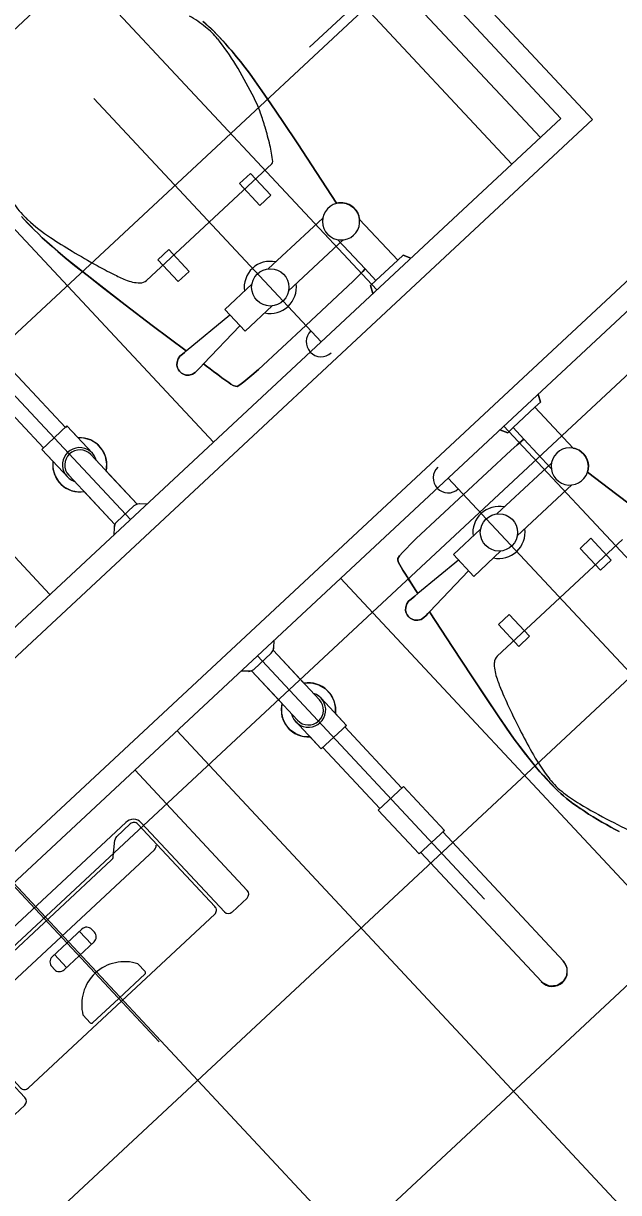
# Model space of a CAD drawing. Header units: millimetres. Extents: x -71377 to 516042, y -145869 to 441446.
# Drawn here: x 264960 to 265759, y 116421 to 117991 of the extents above; entities that cross this region are included whole.
import ezdxf

# ---------------------------------------------------------------- set-up
doc = ezdxf.new("R2010")
doc.units = ezdxf.units.MM
doc.header["$LTSCALE"] = 1000
for name, color, linetype, lineweight in [('A-hat', 251, 'Continuous', 5), ('A-text-1', 3, 'Continuous', 5), ('A_bwall', 3, 'Continuous', 5), ('A_fnsh', 5, 'Continuous', 5), ('AA_위생', 4, 'Continuous', 5)]:
    doc.layers.add(name, color=color, linetype=linetype, lineweight=lineweight)
doc.styles.add('나눔고딕_3', font='NanumGothic.ttf', dxfattribs={"height": 1400})

# ---------------------------------------------------------------- blocks, each defined once
blk = doc.blocks.new('위생기구_장애인변기 - 위생기구_장애인변기-V137-지반층 배치도')
at = {"layer": 'AA_위생'}
for p, q in [((280, -10), (275, 0)), ((275, 0), (280, -10)), ((280, -10), (275, 0)), ((345, 0), (340, -10)), ((340, -10), (345, 0)), ((340, -10), (345, 0)), ((345, 0), (340, -10)), ((90, 0), (90, -447.2)), ((290, -10), (280, -10)), ((280, -10), (290, -10)), ((290, -10), (280, -10)), ((290, -85), (290, -10)), ((290, -85), (290, -10)), ((290, -10), (330, -10)), ((290, -10), (290, -85)), ((340, -10), (330, -10)), ((330, -10), (330, -31.3)), ((330, -31.3), (330, -10)), ((330, -10), (340, -10)), ((330, -31.3), (330, -10)), ((330, -10), (340, -10)), ((340, -10), (330, -10)), ((330, -10), (330, -31.3)), ((440, 0), (440, -447.2)), ((759.8, 0), (766.9, -7.1)), ((759.8, 0), (766.9, -7.1)), ((766.9, -7.1), (769.4, -9)), ((769.4, -9), (769.4, -69.6)), ((769.4, -9), (769.4, -100)), ((806, -10.1), (774, -10.1)), ((790, 0), (790, -447.2)), ((809.7, -9.3), (813.1, -7.1)), ((809.7, -69.7), (809.7, -9.3)), ((809.7, -9.3), (809.7, -100)), ((813.1, -7.1), (820.2, 0)), ((813.1, -7.1), (820.2, 0)), ((330, -31.3), (341.6, -30.6)), ((334.5, -31), (330, -31.3)), ((330, -31.3), (334.5, -31)), ((330, -85), (330, -31.3)), ((341.6, -30.6), (334.5, -31)), ((334.5, -31), (341.6, -30.6)), ((341.6, -30.6), (353.2, -30.2)), ((353.2, -30.2), (341.6, -30.6)), ((341.6, -30.6), (353.2, -30.2)), ((353.2, -30.2), (440, -30.2)), ((440, -30.2), (353.2, -30.2)), ((353.2, -30.2), (440, -30.2)), ((440, -30.1), (526.8, -30.1)), ((526.8, -30.2), (440, -30.2)), ((440, -30.2), (526.8, -30.2)), ((526.8, -30.1), (538.4, -30.6)), ((538.4, -30.6), (526.8, -30.2)), ((526.8, -30.2), (538.4, -30.6)), ((538.4, -30.6), (545.5, -31)), ((545.5, -31), (538.4, -30.6)), ((538.4, -30.6), (545.5, -31)), ((545.5, -31), (552.6, -31.5)), ((552.6, -31.5), (545.5, -31)), ((545.5, -31), (552.6, -31.5)), ((552.6, -31.5), (559.1, -32.1)), ((559.1, -32.1), (552.6, -31.5)), ((552.6, -31.5), (559.1, -32.1)), ((559.1, -32.1), (563.2, -33)), ((563.2, -33), (559.1, -32.1)), ((559.1, -32.1), (563.2, -33)), ((563.2, -33), (564.8, -34.7)), ((564.8, -34.7), (563.2, -33)), ((563.2, -33), (564.8, -34.7)), ((564.8, -34.7), (566.1, -37.6)), ((566.1, -37.6), (564.8, -34.7)), ((564.8, -34.7), (566.1, -37.6)), ((566.1, -37.6), (567.1, -41.1)), ((567.1, -41.1), (566.1, -37.6)), ((566.1, -37.6), (567.1, -41.1)), ((567.1, -41.1), (567.9, -44.7)), ((567.9, -44.7), (567.1, -41.1)), ((567.1, -41.1), (567.9, -44.7)), ((567.9, -44.7), (568.8, -49)), ((568.8, -49), (567.9, -44.7)), ((567.9, -44.7), (568.8, -49)), ((568.8, -49), (570.1, -55.5)), ((570.1, -55.5), (568.8, -49)), ((568.8, -49), (570.1, -55.5)), ((570.1, -55.5), (570.9, -59.7)), ((570.9, -59.7), (570.1, -55.5)), ((570.1, -55.5), (570.9, -59.7)), ((570.9, -59.7), (571.7, -64.5)), ((571.7, -64.2), (570.9, -59.7)), ((570.9, -59.7), (571.7, -64.2)), ((572.6, -69.2), (571.7, -64.2)), ((571.7, -64.2), (572.6, -69.2)), ((571.7, -64.5), (572.6, -69.2)), ((572.6, -69.2), (573.6, -75)), ((573.6, -75), (572.6, -69.2)), ((572.6, -69.2), (573.6, -75)), ((573.6, -75), (574.7, -80.9)), ((574.7, -80.9), (573.6, -75)), ((573.6, -75), (574.7, -80.9)), ((761.9, -76.3), (756.5, -84.7)), ((769.4, -69.6), (761.9, -76.3)), ((815.6, -74.6), (809.7, -69.7)), ((821.5, -82.6), (815.6, -74.6)), ((285.2, -96.7), (286.1, -92.6)), ((286.1, -92.6), (285.2, -96.7)), ((286.1, -92.6), (288.9, -86.8)), ((287.7, -88.6), (286.1, -92.6)), ((290, -85), (287.7, -88.6)), ((288.9, -86.8), (290, -85)), ((325, -80), (425, -80)), ((455, -80), (505, -80)), ((505, -80), (505, -120)), ((505, -90), (575.6, -85.8)), ((574.7, -80.9), (575.6, -85.8)), ((575.6, -85.8), (574.7, -80.9)), ((574.7, -80.9), (575.6, -85.8)), ((575.6, -85.8), (580.8, -85.5)), ((580.8, -85.5), (575.6, -85.8)), ((575.6, -85.8), (580.8, -85.5)), ((580.8, -85.5), (583.8, -85.4)), ((583.8, -85.4), (580.8, -85.5)), ((580.8, -85.5), (583.8, -85.4)), ((583.8, -85.4), (587.4, -85.2)), ((587.4, -85.2), (583.8, -85.4)), ((583.8, -85.4), (587.4, -85.2)), ((587.4, -85.2), (591.7, -85)), ((591.7, -85), (587.4, -85.2)), ((587.4, -85.2), (591.7, -85)), ((591.7, -85), (596, -85.9)), ((596, -85.9), (591.7, -85)), ((591.7, -85), (596, -85.9)), ((596, -85.9), (600, -88.1)), ((600, -88.1), (596, -85.9)), ((596, -85.9), (600, -88.1)), ((600, -88.1), (603, -91.1)), ((603, -91.1), (600, -88.1)), ((600, -88.1), (603, -91.1)), ((603.1, -91.2), (603, -91.1)), ((603, -91.1), (604.7, -94.2)), ((604.7, -94.2), (603, -91.1)), ((603, -91.1), (604.7, -94.2)), ((604.7, -94.2), (605.6, -96.8)), ((605.6, -96.8), (604.7, -94.2)), ((604.7, -94.2), (605.6, -96.8)), ((753.6, -94.2), (753.4, -104.2)), ((756.5, -84.7), (753.6, -94.2)), ((825, -92), (821.5, -82.6)), ((825.9, -102), (825, -92)), ((285.2, -96.7), (285, -101)), ((285, -101), (285.6, -105.2)), ((285.3, -103.1), (285.2, -96.7)), ((286.2, -107.3), (285.3, -103.1)), ((285.6, -105.2), (286.8, -109.3)), ((288.7, -113.1), (286.2, -107.3)), ((286.8, -109.3), (288.7, -113.1)), ((603, -108.9), (600, -111.9)), ((600, -111.9), (603, -108.9)), ((603, -108.9), (600, -111.9)), ((604.7, -105.8), (603, -108.9)), ((603, -108.9), (604.7, -105.8)), ((604.7, -105.8), (603, -108.9)), ((605.6, -103.2), (604.7, -105.8)), ((604.7, -105.8), (605.6, -103.2)), ((605.6, -103.2), (604.7, -105.8)), ((605.6, -96.8), (605.9, -99)), ((605.9, -99), (605.6, -96.8)), ((605.6, -96.8), (605.9, -99)), ((605.9, -101), (605.6, -103.2)), ((605.6, -103.2), (605.9, -101)), ((605.9, -101), (605.6, -103.2)), ((605.9, -99), (605.9, -101)), ((605.9, -100), (605.9, -99)), ((605.9, -99), (605.9, -100)), ((605.9, -101), (605.9, -100)), ((605.9, -100), (605.9, -101)), ((753.4, -104.2), (755.9, -113.9)), ((766.4, -150), (766.4, -100)), ((812.7, -97.7), (812.7, -150)), ((824, -111.8), (825.9, -102)), ((291.3, -116.6), (288.7, -113.1)), ((288.7, -113.1), (291.3, -116.6)), ((289.4, -170.6), (297.9, -121.9)), ((297.9, -121.9), (289.4, -170.6)), ((294.4, -119.5), (291.3, -116.6)), ((291.3, -116.6), (294.4, -119.5)), ((297.9, -121.9), (294.4, -119.5)), ((294.4, -119.5), (297.9, -121.9)), ((325, -120), (425, -120)), ((505, -120), (455, -120)), ((580.8, -114.5), (505, -110)), ((583.8, -114.6), (580.8, -114.5)), ((580.8, -114.5), (590.6, -170.6)), ((590.6, -170.6), (580.8, -114.5)), ((590.6, -170.6), (580.8, -114.5)), ((580.8, -114.5), (583.8, -114.6)), ((583.8, -114.6), (580.8, -114.5)), ((587.4, -114.8), (583.8, -114.6)), ((583.8, -114.6), (587.4, -114.8)), ((587.4, -114.8), (583.8, -114.6)), ((591.7, -115), (587.4, -114.8)), ((587.4, -114.8), (591.7, -115)), ((591.7, -115), (587.4, -114.8)), ((596, -114.1), (591.7, -115)), ((591.7, -115), (596, -114.1)), ((596, -114.1), (591.7, -115)), ((600, -111.9), (596, -114.1)), ((596, -114.1), (600, -111.9)), ((600, -111.9), (596, -114.1)), ((755.9, -113.9), (760.9, -122.5)), ((760.9, -122.5), (766.4, -128.1)), ((812.7, -128.1), (819.5, -120.7)), ((819.5, -120.7), (824, -111.8)), ((766.4, -128.1), (766.4, -150)), ((812.7, -150), (812.7, -128.1)), ((766.4, -150), (769.4, -150)), ((812.7, -150), (766.4, -150)), ((769.4, -150), (769.4, -262.3)), ((769.4, -150), (769.4, -262.3)), ((809.7, -262.3), (809.7, -150)), ((809.7, -150), (812.7, -150)), ((809.7, -150), (809.7, -262.3)), ((281.6, -215.9), (289.4, -170.6)), ((289.4, -170.6), (281.6, -215.9)), ((289.4, -170.6), (281.6, -215.9)), ((590.6, -170.6), (598.4, -215.9)), ((598.4, -215.9), (590.6, -170.6)), ((598.4, -215.9), (590.6, -170.6)), ((355, -230), (355, -190)), ((355, -190), (375, -190)), ((375, -190), (375, -230)), ((525, -190), (505, -190)), ((505, -190), (505, -230)), ((525, -230), (525, -190)), ((275.6, -251.7), (281.6, -215.9)), ((281.6, -215.9), (275.6, -251.7)), ((281.6, -215.9), (275.6, -251.7)), ((598.4, -215.9), (608.8, -279.6)), ((604.4, -251.7), (598.4, -215.9)), ((604.4, -251.7), (598.4, -215.9)), ((325, -220), (555, -220)), ((375, -230), (355, -230)), ((505, -230), (525, -230)), ((271.2, -279.6), (275.6, -251.7)), ((275.6, -251.7), (271.2, -279.6)), ((275.6, -251.7), (271.2, -279.6)), ((608.8, -279.6), (604.4, -251.7)), ((608.8, -279.6), (604.4, -251.7)), ((268, -300.8), (271.2, -279.6)), ((271.2, -279.6), (268, -300.8)), ((271.2, -279.6), (268, -300.8)), ((608.8, -279.6), (614.2, -317)), ((612, -300.8), (608.8, -279.6)), ((612, -300.8), (608.8, -279.6)), ((0, -300), (181.6, -300)), ((265.8, -317), (268, -300.8)), ((268, -300.8), (265.8, -317)), ((268, -300.8), (265.8, -317)), ((614.2, -317), (612, -300.8)), ((614.2, -317), (612, -300.8)), ((263.2, -339.8), (264.3, -329.5)), ((264.3, -329.5), (263.2, -339.8)), ((264.3, -329.5), (263.2, -339.8)), ((264.3, -329.5), (265.8, -317)), ((265.8, -317), (264.3, -329.5)), ((265.8, -317), (264.3, -329.5)), ((614.2, -317), (615.7, -329.5)), ((615.7, -329.5), (614.2, -317)), ((615.7, -329.5), (614.2, -317)), ((615.7, -329.5), (617.6, -349)), ((616.8, -339.8), (615.7, -329.5)), ((616.8, -339.8), (615.7, -329.5)), ((262.4, -349), (263.2, -339.8)), ((263.2, -339.8), (262.4, -349)), ((263.2, -339.8), (262.4, -349)), ((617.6, -349), (616.8, -339.8)), ((617.6, -349), (616.8, -339.8)), ((261.3, -365.4), (261.8, -357.5)), ((261.8, -357.5), (261.3, -365.4)), ((261.8, -357.5), (261.3, -365.4)), ((261.8, -357.5), (262.4, -349)), ((262.4, -349), (261.8, -357.5)), ((262.4, -349), (261.8, -357.5)), ((617.6, -349), (618.2, -357.5)), ((618.2, -357.5), (617.6, -349)), ((618.2, -357.5), (617.6, -349)), ((618.2, -357.5), (618.7, -365.4)), ((618.7, -365.4), (618.2, -357.5)), ((618.7, -365.4), (618.2, -357.5)), ((260.7, -385.8), (260.9, -376.1)), ((261, -372.7), (260.8, -379.5)), ((261, -372.7), (260.8, -379.5)), ((260.9, -376.1), (261.1, -369)), ((261.3, -365.4), (261, -372.7)), ((261.3, -365.4), (261, -372.7)), ((261.1, -369), (261.3, -365.4)), ((618.7, -365.4), (619, -372.7)), ((619, -372.7), (618.7, -365.4)), ((619, -372.7), (618.7, -365.4)), ((619, -372.7), (619, -379.5)), ((619.2, -379.5), (619, -372.7)), ((619.2, -379.5), (619, -372.7)), ((260.8, -379.5), (260.7, -385.8)), ((260.8, -379.5), (260.7, -385.8)), ((260.9, -407.6), (260.7, -385.8)), ((260.7, -385.8), (260.7, -391.7)), ((260.7, -385.8), (260.7, -391.7)), ((260.7, -391.7), (260.8, -397.3)), ((260.7, -391.7), (260.8, -397.3)), ((619, -379.5), (619.3, -394.5)), ((619.3, -385.8), (619.2, -379.5)), ((619.3, -385.8), (619.2, -379.5)), ((619.2, -397.3), (619.3, -391.7)), ((619.2, -397.3), (619.3, -391.7)), ((619.3, -391.7), (619.3, -385.8)), ((619.3, -391.7), (619.3, -385.8)), ((260.8, -397.3), (260.9, -402.7)), ((260.8, -397.3), (260.9, -402.7)), ((261.6, -412.9), (260.9, -402.7)), ((260.9, -402.7), (260.9, -407.6)), ((260.9, -402.7), (261.2, -407.9)), ((260.9, -402.7), (261.2, -407.9)), ((261.2, -407.9), (261.6, -412.9)), ((261.2, -407.9), (261.6, -412.9)), ((262.7, -423.1), (261.6, -412.9)), ((261.6, -412.9), (262, -418)), ((261.6, -412.9), (262, -418)), ((262, -418), (262.7, -423.1)), ((262, -418), (262.7, -423.1))]:
    blk.add_line(p, q, dxfattribs=at)
blk.add_circle((440, -100), 25, dxfattribs=at)
for centre, radius, start, end in [((440, 0), 20, 270.0001, 90), ((774, 0), 10.1, 225, 270), ((806, 0), 10.1, 270, 315), ((310, -100), 25, 241.0628, 143.1301), ((440, -100), 35, 34.8499, 145.1501), ((789.5, -100), 36.4, 123.4956, 230.4662), ((789.5, -100), 36.4, 309.5338, 56.2795), ((310, -100), 25, 143.1301, 241.0628), ((789.6, -100), 23.2, 150.1507, 29.8493), ((789.6, -100), 20.2, 180, 360), ((440, -100), 35, 214.8499, 325.1501), ((461.7, -326.1), 174.4, 143.1301, 150.4325), ((325, -223.5), 3.54, 90, 143.1301), ((555, -232.3), 12.3, 45, 90), ((525, -262.3), 54.8, 24.0722, 45), ((722.9, -474.3), 474.7, 150.4325, 153.4349), ((309.1, -358.8), 291.3, 20.556, 24.0722), ((569.1, -397.4), 302.8, 153.4349, 157.1947), ((54, -454.4), 563.7, 18.0286, 20.556), ((506, -370.8), 234.4, 157.1947, 164.0546), ((-421.9, -609.4), 1064.2, 15.9454, 18.0286), ((856.8, -471.1), 599.2, 164.0546, 168.3435), ((-194.7, -544.4), 827.8, 13.5834, 15.9454), ((600.2, -418.1), 337.2, 168.3435, 175.6013), ((372.5, -407.4), 244.3, 4.3987, 13.5834), ((359.6, -399.6), 95.8, 175.6013, 189.2401), ((505.4, -397.2), 111.1, 350.7599, 4.3987), ((485.1, -379.2), 223, 189.2401, 195.9454)]:
    blk.add_arc(centre, radius, start, end, dxfattribs=at)
blk = doc.blocks.new('위생기구_유아 - 위생기구_유아-V144-지반층 배치도')
at = {"layer": 'AA_위생'}
for p, q in [((225, 289.5), (225, 68.2)), ((450, 289.5), (450, 0)), ((675, 68.2), (675, 289.5)), ((278.8, 240.6), (303.9, 240.6)), ((281.5, 246.1), (617.9, 246.1)), ((308.8, 238.8), (325.5, 224.1)), ((574.5, 224.2), (591.2, 238.8)), ((596, 240.6), (621.1, 240.6)), ((267, 68.2), (267, 231.2)), ((271.6, 81.8), (271.6, 233.1)), ((330.3, 222.3), (569.7, 222.3)), ((628.4, 233.4), (628.4, 82.1)), ((633, 231.7), (633, 68.2)), ((278.8, 193.2), (621.2, 193.2)), ((422.5, 181.5), (450, 181.5)), ((427.1, 157.9), (427.1, 181.5)), ((450, 181.5), (477.3, 181.5)), ((472.9, 157.9), (472.9, 181.5)), ((413.3, 167.1), (413.3, 172.3)), ((477.5, 157.9), (422.7, 157.9)), ((486.7, 172.3), (486.7, 167.1)), ((399.6, 82), (399.6, 96.1)), ((500.4, 96.1), (500.4, 82.1)), ((450, 79.7), (402, 79.7)), ((498.2, 79.7), (450, 79.7)), ((621.2, 74.6), (279.3, 74.6)), ((232.2, 60.9), (259.8, 60.9)), ((640.2, 60.9), (667.8, 60.9))]:
    blk.add_line(p, q, dxfattribs=at)
for centre, radius, start, end in [((281.5, 231.7), 14.5, 90, 181.8243), ((278.8, 233.4), 7.23, 90, 182.4845), ((304, 233.4), 7.23, 48.6955, 91.0131), ((596, 233.4), 7.23, 90, 131.3096), ((618.5, 231.7), 14.5, 360, 92.6194), ((621.2, 233.4), 7.23, 0, 91.0131), ((330.3, 229.6), 7.23, 228.6955, 270), ((569.7, 229.6), 7.23, 270.0026, 311.3096), ((278.8, 200.4), 7.23, 216.8725, 270), ((621.2, 200.4), 7.23, 270.0026, 323.1327), ((422.5, 172.3), 9.17, 90, 180.4112), ((477.5, 172.3), 9.17, 360, 91.3293), ((422.5, 167.1), 9.17, 180, 271.3293), ((477.5, 167.1), 9.17, 270, 0.4112), ((450, 68.5), 57.5, 28.686, 151.3178), ((278.8, 81.8), 7.23, 180, 273.7338), ((401.9, 82), 2.29, 180, 273.5175), ((498.2, 82), 2.29, 270, 1.3455), ((621.2, 81.8), 7.23, 270, 2.4845), ((232.2, 68.2), 7.23, 180.0026, 270), ((259.8, 68.2), 7.23, 270.0026, 0), ((640.2, 68.2), 7.23, 180.0026, 270), ((667.8, 68.2), 7.23, 270.0026, 0)]:
    blk.add_arc(centre, radius, start, end, dxfattribs=at)
blk = doc.blocks.new('위생기구_장애인변기 - 위생기구_장애인변기-V145-지반층 배치도')
at = {"layer": 'AA_위생'}
for p, q in [((771.9, 589.7), (778.8, 597)), ((778.8, 597), (788.3, 600.1)), ((788.3, 600.1), (798.1, 598.3)), ((798.1, 598.3), (805.8, 592)), ((769.4, 580), (771.9, 589.7)), ((805.8, 592), (809.6, 582.7)), ((809.6, 582.7), (809.7, 580)), ((769.4, 342.9), (769.4, 580)), ((769.4, 342.9), (769.4, 580)), ((809.7, 580), (809.7, 342.9)), ((809.7, 342.9), (809.7, 580)), ((598, 498), (596, 503.9)), ((596, 503.9), (598, 498)), ((596, 503.9), (598, 498)), ((600.1, 491.9), (598, 498)), ((598, 498), (600.1, 491.9)), ((598, 498), (600.1, 491.9)), ((602.1, 485.5), (600.1, 491.9)), ((600.1, 491.9), (602.1, 485.5)), ((600.1, 491.9), (602.1, 485.5)), ((604.2, 478.9), (602.1, 485.5)), ((602.1, 485.5), (604.2, 478.9)), ((602.1, 485.5), (604.2, 478.9)), ((606.1, 472.2), (604.2, 478.9)), ((604.2, 478.9), (606.1, 472.2)), ((604.2, 478.9), (606.1, 472.2)), ((608.1, 465.5), (606.1, 472.2)), ((606.1, 472.2), (608.1, 465.5)), ((606.1, 472.2), (608.1, 465.5)), ((609.9, 458.7), (608.1, 465.5)), ((608.1, 465.5), (609.9, 458.7)), ((608.1, 465.5), (609.9, 458.7)), ((611.6, 452.1), (609.9, 458.7)), ((609.9, 458.7), (611.6, 452.1)), ((609.9, 458.7), (611.6, 452.1)), ((440, 0), (440, 447.2)), ((612.3, 448.9), (611.6, 452.1)), ((611.6, 452.1), (613.1, 445.7)), ((611.6, 452.1), (613.1, 445.7)), ((613.1, 445.7), (612.3, 448.9)), ((614.4, 439.6), (613.1, 445.7)), ((613.1, 445.7), (614.4, 439.6)), ((613.1, 445.7), (614.4, 439.6)), ((790, 0), (790, 447.2)), ((615.6, 433.9), (614.4, 439.6)), ((614.4, 439.6), (615.6, 433.9)), ((614.4, 439.6), (615.6, 433.9)), ((616.5, 428.4), (615.6, 433.9)), ((615.6, 433.9), (616.5, 428.4)), ((615.6, 433.9), (616.5, 428.4)), ((617.3, 423.1), (616.5, 428.4)), ((616.5, 428.4), (617.3, 423.1)), ((616.5, 428.4), (617.3, 423.1)), ((618, 418), (617.3, 423.1)), ((617.3, 423.1), (618, 418)), ((617.3, 423.1), (618, 418)), ((618.4, 412.9), (618, 418)), ((618, 418), (618.4, 412.9)), ((618, 418), (618.4, 412.9)), ((618.8, 407.9), (618.4, 412.9)), ((618.4, 412.9), (618.8, 407.9)), ((618.4, 412.9), (618.8, 407.9)), ((619.1, 402.7), (618.8, 407.9)), ((618.8, 407.9), (619.1, 402.7)), ((618.8, 407.9), (619.1, 402.7)), ((619, 379.5), (619.3, 394.5)), ((619.3, 394.5), (619.1, 402.7)), ((619.1, 402.7), (619.2, 397.3)), ((619.1, 402.7), (619.2, 397.3)), ((619.2, 397.3), (619.3, 391.7)), ((619.2, 397.3), (619.3, 391.7)), ((619, 372.7), (619, 379.5)), ((619.2, 379.5), (619, 372.7)), ((619.2, 379.5), (619, 372.7)), ((619.3, 385.8), (619.2, 379.5)), ((619.3, 385.8), (619.2, 379.5)), ((619.3, 391.7), (619.3, 385.8)), ((619.3, 391.7), (619.3, 385.8)), ((618.2, 357.5), (618.7, 365.4)), ((618.7, 365.4), (618.2, 357.5)), ((618.7, 365.4), (618.2, 357.5)), ((618.7, 365.4), (619, 372.7)), ((619, 372.7), (618.7, 365.4)), ((619, 372.7), (618.7, 365.4)), ((615.7, 329.5), (617.6, 349)), ((617.6, 349), (616.8, 339.8)), ((617.6, 349), (616.8, 339.8)), ((617.6, 349), (618.2, 357.5)), ((618.2, 357.5), (617.6, 349)), ((618.2, 357.5), (617.6, 349)), ((616.8, 339.8), (615.7, 329.5)), ((616.8, 339.8), (615.7, 329.5)), ((766.4, 262.3), (766.4, 342.9)), ((766.4, 342.9), (769.4, 342.9)), ((766.4, 262.3), (766.4, 342.9)), ((766.4, 342.9), (812.7, 342.9)), ((809.7, 342.9), (812.7, 342.9)), ((812.7, 342.9), (812.7, 262.3)), ((812.7, 342.9), (812.7, 262.3)), ((608.8, 279.6), (614.2, 317)), ((614.2, 317), (612, 300.8)), ((614.2, 317), (612, 300.8)), ((614.2, 317), (615.7, 329.5)), ((615.7, 329.5), (614.2, 317)), ((615.7, 329.5), (614.2, 317)), ((612, 300.8), (608.8, 279.6)), ((612, 300.8), (608.8, 279.6)), ((598.4, 215.9), (608.8, 279.6)), ((608.8, 279.6), (604.4, 251.7)), ((608.8, 279.6), (604.4, 251.7)), ((604.4, 251.7), (598.4, 215.9)), ((604.4, 251.7), (598.4, 215.9)), ((769.4, 262.3), (766.4, 262.3)), ((812.7, 262.3), (766.4, 262.3)), ((769.4, 150), (769.4, 262.3)), ((769.4, 150), (769.4, 262.3)), ((812.7, 262.3), (809.7, 262.3)), ((809.7, 262.3), (809.7, 150)), ((809.7, 150), (809.7, 262.3)), ((325, 220), (555, 220)), ((375, 230), (355, 230)), ((355, 230), (355, 190)), ((375, 190), (375, 230)), ((505, 230), (525, 230)), ((505, 190), (505, 230)), ((525, 230), (525, 190)), ((281.6, 215.9), (289.4, 170.6)), ((289.4, 170.6), (281.6, 215.9)), ((289.4, 170.6), (281.6, 215.9)), ((590.6, 170.6), (598.4, 215.9)), ((598.4, 215.9), (590.6, 170.6)), ((598.4, 215.9), (590.6, 170.6)), ((355, 190), (375, 190)), ((525, 190), (505, 190)), ((289.4, 170.6), (297.9, 121.9)), ((297.9, 121.9), (289.4, 170.6)), ((580.8, 114.5), (590.6, 170.6)), ((590.6, 170.6), (580.8, 114.5)), ((590.6, 170.6), (580.8, 114.5)), ((766.4, 128.1), (766.4, 150)), ((766.4, 150), (769.4, 150)), ((812.7, 150), (766.4, 150)), ((766.4, 150), (766.4, 100)), ((809.7, 150), (812.7, 150)), ((812.7, 150), (812.7, 128.1)), ((812.7, 97.7), (812.7, 150)), ((760.9, 122.5), (766.4, 128.1)), ((812.7, 128.1), (819.5, 120.7)), ((288.7, 113.1), (286.2, 107.3)), ((286.8, 109.3), (288.7, 113.1)), ((291.3, 116.6), (288.7, 113.1)), ((288.7, 113.1), (291.3, 116.6)), ((294.4, 119.5), (291.3, 116.6)), ((291.3, 116.6), (294.4, 119.5)), ((297.9, 121.9), (294.4, 119.5)), ((294.4, 119.5), (297.9, 121.9)), ((325, 120), (425, 120)), ((505, 120), (455, 120)), ((505, 80), (505, 120)), ((580.8, 114.5), (505, 110)), ((583.8, 114.6), (580.8, 114.5)), ((580.8, 114.5), (583.8, 114.6)), ((583.8, 114.6), (580.8, 114.5)), ((587.4, 114.8), (583.8, 114.6)), ((583.8, 114.6), (587.4, 114.8)), ((587.4, 114.8), (583.8, 114.6)), ((591.7, 115), (587.4, 114.8)), ((587.4, 114.8), (591.7, 115)), ((591.7, 115), (587.4, 114.8)), ((596, 114.1), (591.7, 115)), ((591.7, 115), (596, 114.1)), ((596, 114.1), (591.7, 115)), ((600, 111.9), (596, 114.1)), ((596, 114.1), (600, 111.9)), ((600, 111.9), (596, 114.1)), ((603, 108.9), (600, 111.9)), ((600, 111.9), (603, 108.9)), ((603, 108.9), (600, 111.9)), ((753.4, 104.2), (755.9, 113.9)), ((755.9, 113.9), (760.9, 122.5)), ((819.5, 120.7), (824, 111.8)), ((824, 111.8), (825.9, 102)), ((285, 101), (285.6, 105.2)), ((285.2, 96.7), (285, 101)), ((285.3, 103.1), (285.2, 96.7)), ((285.2, 96.7), (286.1, 92.6)), ((286.1, 92.6), (285.2, 96.7)), ((286.2, 107.3), (285.3, 103.1)), ((285.6, 105.2), (286.8, 109.3)), ((604.7, 105.8), (603, 108.9)), ((603, 108.9), (604.7, 105.8)), ((604.7, 105.8), (603, 108.9)), ((605.6, 103.2), (604.7, 105.8)), ((604.7, 105.8), (605.6, 103.2)), ((605.6, 103.2), (604.7, 105.8)), ((604.7, 94.2), (605.6, 96.8)), ((605.6, 96.8), (604.7, 94.2)), ((604.7, 94.2), (605.6, 96.8)), ((605.9, 101), (605.6, 103.2)), ((605.6, 103.2), (605.9, 101)), ((605.9, 101), (605.6, 103.2)), ((605.6, 96.8), (605.9, 99)), ((605.9, 99), (605.6, 96.8)), ((605.6, 96.8), (605.9, 99)), ((605.9, 99), (605.9, 101)), ((605.9, 101), (605.9, 100)), ((605.9, 100), (605.9, 101)), ((605.9, 100), (605.9, 99)), ((605.9, 99), (605.9, 100)), ((753.6, 94.2), (753.4, 104.2)), ((769.4, 9), (769.4, 100)), ((809.7, 9.3), (809.7, 100)), ((825.9, 102), (825, 92)), ((286.1, 92.6), (288.9, 86.8)), ((287.7, 88.6), (286.1, 92.6)), ((290, 85), (287.7, 88.6)), ((288.9, 86.8), (290, 85)), ((290, 85), (290, 10)), ((290, 85), (290, 10)), ((290, 10), (290, 85)), ((325, 80), (425, 80)), ((330, 85), (330, 31.3)), ((455, 80), (505, 80)), ((505, 90), (575.6, 85.8)), ((573.6, 75), (574.7, 80.9)), ((574.7, 80.9), (573.6, 75)), ((573.6, 75), (574.7, 80.9)), ((574.7, 80.9), (575.6, 85.8)), ((575.6, 85.8), (574.7, 80.9)), ((574.7, 80.9), (575.6, 85.8)), ((575.6, 85.8), (580.8, 85.5)), ((580.8, 85.5), (575.6, 85.8)), ((575.6, 85.8), (580.8, 85.5)), ((580.8, 85.5), (583.8, 85.4)), ((583.8, 85.4), (580.8, 85.5)), ((580.8, 85.5), (583.8, 85.4)), ((583.8, 85.4), (587.4, 85.2)), ((587.4, 85.2), (583.8, 85.4)), ((583.8, 85.4), (587.4, 85.2)), ((587.4, 85.2), (591.7, 85)), ((591.7, 85), (587.4, 85.2)), ((587.4, 85.2), (591.7, 85)), ((591.7, 85), (596, 85.9)), ((596, 85.9), (591.7, 85)), ((591.7, 85), (596, 85.9)), ((596, 85.9), (600, 88.1)), ((600, 88.1), (596, 85.9)), ((596, 85.9), (600, 88.1)), ((600, 88.1), (603, 91.1)), ((603, 91.1), (600, 88.1)), ((600, 88.1), (603, 91.1)), ((603, 91.1), (604.7, 94.2)), ((604.7, 94.2), (603, 91.1)), ((603, 91.1), (604.7, 94.2)), ((603.1, 91.2), (603, 91.1)), ((756.5, 84.7), (753.6, 94.2)), ((761.9, 76.3), (756.5, 84.7)), ((821.5, 82.6), (815.6, 74.6)), ((825, 92), (821.5, 82.6)), ((570.9, 59.7), (571.7, 64.5)), ((571.7, 64.2), (570.9, 59.7)), ((570.9, 59.7), (571.7, 64.2)), ((571.7, 64.5), (572.6, 69.2)), ((572.6, 69.2), (571.7, 64.2)), ((571.7, 64.2), (572.6, 69.2)), ((572.6, 69.2), (573.6, 75)), ((573.6, 75), (572.6, 69.2)), ((572.6, 69.2), (573.6, 75)), ((769.4, 69.6), (761.9, 76.3)), ((769.4, 9), (769.4, 69.6)), ((815.6, 74.6), (809.7, 69.7)), ((809.7, 69.7), (809.7, 9.3)), ((567.9, 44.7), (568.8, 49)), ((568.8, 49), (567.9, 44.7)), ((567.9, 44.7), (568.8, 49)), ((568.8, 49), (570.1, 55.5)), ((570.1, 55.5), (568.8, 49)), ((568.8, 49), (570.1, 55.5)), ((570.1, 55.5), (570.9, 59.7)), ((570.9, 59.7), (570.1, 55.5)), ((570.1, 55.5), (570.9, 59.7)), ((545.5, 31), (552.6, 31.5)), ((552.6, 31.5), (545.5, 31)), ((545.5, 31), (552.6, 31.5)), ((552.6, 31.5), (559.1, 32.1)), ((559.1, 32.1), (552.6, 31.5)), ((552.6, 31.5), (559.1, 32.1)), ((559.1, 32.1), (563.2, 33)), ((563.2, 33), (559.1, 32.1)), ((559.1, 32.1), (563.2, 33)), ((563.2, 33), (564.8, 34.7)), ((564.8, 34.7), (563.2, 33)), ((563.2, 33), (564.8, 34.7)), ((564.8, 34.7), (566.1, 37.6)), ((566.1, 37.6), (564.8, 34.7)), ((564.8, 34.7), (566.1, 37.6)), ((566.1, 37.6), (567.1, 41.1)), ((567.1, 41.1), (566.1, 37.6)), ((566.1, 37.6), (567.1, 41.1)), ((567.1, 41.1), (567.9, 44.7)), ((567.9, 44.7), (567.1, 41.1)), ((567.1, 41.1), (567.9, 44.7)), ((330, 10), (330, 31.3)), ((330, 31.3), (341.6, 30.6)), ((330, 31.3), (330, 10)), ((334.5, 31), (330, 31.3)), ((330, 31.3), (330, 10)), ((330, 10), (330, 31.3)), ((330, 31.3), (334.5, 31)), ((341.6, 30.6), (334.5, 31)), ((334.5, 31), (341.6, 30.6)), ((341.6, 30.6), (353.2, 30.2)), ((353.2, 30.2), (341.6, 30.6)), ((341.6, 30.6), (353.2, 30.2)), ((353.2, 30.2), (440, 30.2)), ((440, 30.2), (353.2, 30.2)), ((353.2, 30.2), (440, 30.2)), ((526.8, 30.2), (440, 30.2)), ((440, 30.2), (526.8, 30.2)), ((440, 30.1), (526.8, 30.1)), ((526.8, 30.1), (538.4, 30.6)), ((538.4, 30.6), (526.8, 30.2)), ((526.8, 30.2), (538.4, 30.6)), ((538.4, 30.6), (545.5, 31)), ((545.5, 31), (538.4, 30.6)), ((538.4, 30.6), (545.5, 31)), ((280, 10), (275, 0)), ((275, 0), (280, 10)), ((280, 10), (275, 0)), ((290, 10), (280, 10)), ((280, 10), (290, 10)), ((290, 10), (280, 10)), ((290, 10), (330, 10)), ((340, 10), (330, 10)), ((330, 10), (340, 10)), ((330, 10), (340, 10)), ((340, 10), (330, 10)), ((345, 0), (340, 10)), ((340, 10), (345, 0)), ((340, 10), (345, 0)), ((345, 0), (340, 10)), ((759.8, 0), (766.9, 7.1)), ((759.8, 0), (766.9, 7.1)), ((766.9, 7.1), (769.4, 9)), ((806, 10.1), (774, 10.1)), ((809.7, 9.3), (813.1, 7.1)), ((813.1, 7.1), (820.2, 0)), ((813.1, 7.1), (820.2, 0))]:
    blk.add_line(p, q, dxfattribs=at)
blk.add_circle((440, 100), 25, dxfattribs=at)
for centre, radius, start, end in [((789.7, 580), 20.2, 360, 180), ((-1188, -152.8), 1893.6, 19.683, 21.0375), ((-80.4, 243.4), 717.3, 15.9454, 19.683), ((394.9, 379.2), 223, 9.2401, 15.9454), ((505.4, 397.2), 111.1, 355.6013, 9.2401), ((372.5, 407.4), 244.3, 346.4166, 355.6013), ((-194.7, 544.4), 827.8, 344.0546, 346.4166), ((-421.9, 609.4), 1064.2, 341.9714, 344.0546), ((54, 454.4), 563.7, 339.444, 341.9714), ((309.1, 358.8), 291.3, 335.9278, 339.444), ((525, 262.3), 54.8, 315, 335.9278), ((555, 232.3), 12.3, 270, 315), ((440, 100), 35, 34.8499, 145.1501), ((789.5, 100), 36.4, 129.5338, 236.5044), ((789.5, 100), 36.4, 303.7205, 50.4662), ((310, 100), 25, 118.9372, 216.8699), ((310, 100), 25, 216.8699, 118.9372), ((789.6, 100), 23.2, 330.1507, 209.8493), ((789.6, 100), 20.2, 0, 180), ((440, 100), 35, 214.8499, 325.1501), ((440, 0), 20, 270, 89.9999), ((774, 0), 10.1, 90, 135), ((806, 0), 10.1, 45, 90)]:
    blk.add_arc(centre, radius, start, end, dxfattribs=at)

msp = doc.modelspace()

# ---------------------------------------------------------------- hatches: boundary and pattern name
at = {"layer": 'A-hat'}
h = msp.add_hatch(dxfattribs=at)
h.set_pattern_fill('FP_12', color=256, scale=1000, style=0, pattern_type=2)
h.set_pattern_definition([(45, (165969.5, 243949.9), (-353.5534, 353.5534), [])])
h.paths.add_polyline_path([(267786.9, 115649.8), (267925.9, 115779.3), (264324.9, 119640.9), (264185.9, 119511.3), (267245.1, 116230.8)])
h = msp.add_hatch(dxfattribs=at)
h.set_pattern_fill('FP_164', color=256, scale=1000, style=0, pattern_type=2)
h.set_pattern_definition([(133, (163783.7, 20774.45), (-219.4061, -204.5995), []), (223, (163783.7, 20774.45), (204.5995, -219.4061), [])])
h.paths.add_polyline_path([(264244.3, 116523.4), (265681.4, 117863.6), (264314, 119329.9), (262876.9, 117989.8), (264242.9, 116525)])
h = msp.add_hatch(dxfattribs=at)
h.set_pattern_fill('FP_165', color=256, scale=1000, style=0, pattern_type=2)
h.set_pattern_definition([(133, (316005.73, -142463.7), (-219.4061, -204.5995), []), (223, (316005.73, -142463.7), (204.5995, -219.4061), [])])
h.paths.add_polyline_path([(266307.4, 114311.1), (267744.5, 115651.2), (265851.9, 117680.7), (264414.8, 116340.6), (266305.9, 114312.7)])

# ---------------------------------------------------------------- linework, layer by layer
at = {"layer": 'A_bwall'}
for p, q in [((264315.5, 119372.3), (265723.8, 117862.1)), ((265723.8, 117862.1), (264242.9, 116481)), ((264372.4, 116342.1), (265853.4, 117723.1))]:
    msp.add_line(p, q, dxfattribs=at)
at = {"layer": 'A_fnsh'}
for p, q in [((264314, 119329.9), (265681.4, 117863.6)), ((265681.4, 117863.6), (264244.3, 116523.4)), ((264414.8, 116340.6), (265851.9, 117680.7))]:
    msp.add_line(p, q, dxfattribs=at)

# ---------------------------------------------------------------- block references
at = {"layer": 'AA_위생'}
for name, p, rotation in [('위생기구_장애인변기 - 위생기구_장애인변기-V137-지반층 배치도', (265681.4, 117863.6), 223.0000022684142), ('위생기구_장애인변기 - 위생기구_장애인변기-V145-지반층 배치도', (265851.9, 117680.7), 223.0000002285392), ('위생기구_유아 - 위생기구_유아-V144-지반층 배치도', (264813.4, 116316.4), 43.00000124847605)]:
    msp.add_blockref(name, p, dxfattribs=dict(at, rotation=rotation))

# ---------------------------------------------------------------- texts
at = {"layer": 'A-text-1', "insert": (260497.9, 109228.4), "char_height": 1400, "width": 15361.797, "attachment_point": 1, "rotation": 43, "line_spacing_factor": 1.2, "style": '나눔고딕_3'}
msp.add_mtext('\\pxt9.07143,18.14286,27.21429,36.28571,45.35714,54.42857,63.5,72.57143,81.64286,90.71429,99.78571,108.85714,117.92857,127,136.07143,145.14286,154.21429,163.28571,172.35714,181.42857,190.5,199.57143,208.64286,217.71429,226.78571,235.85714,244.92857,254,263.07143,272.14286,281.21429,290.28571;{다함께돌봄센터}', dxfattribs=at)

doc.saveas('drawing.dxf')
